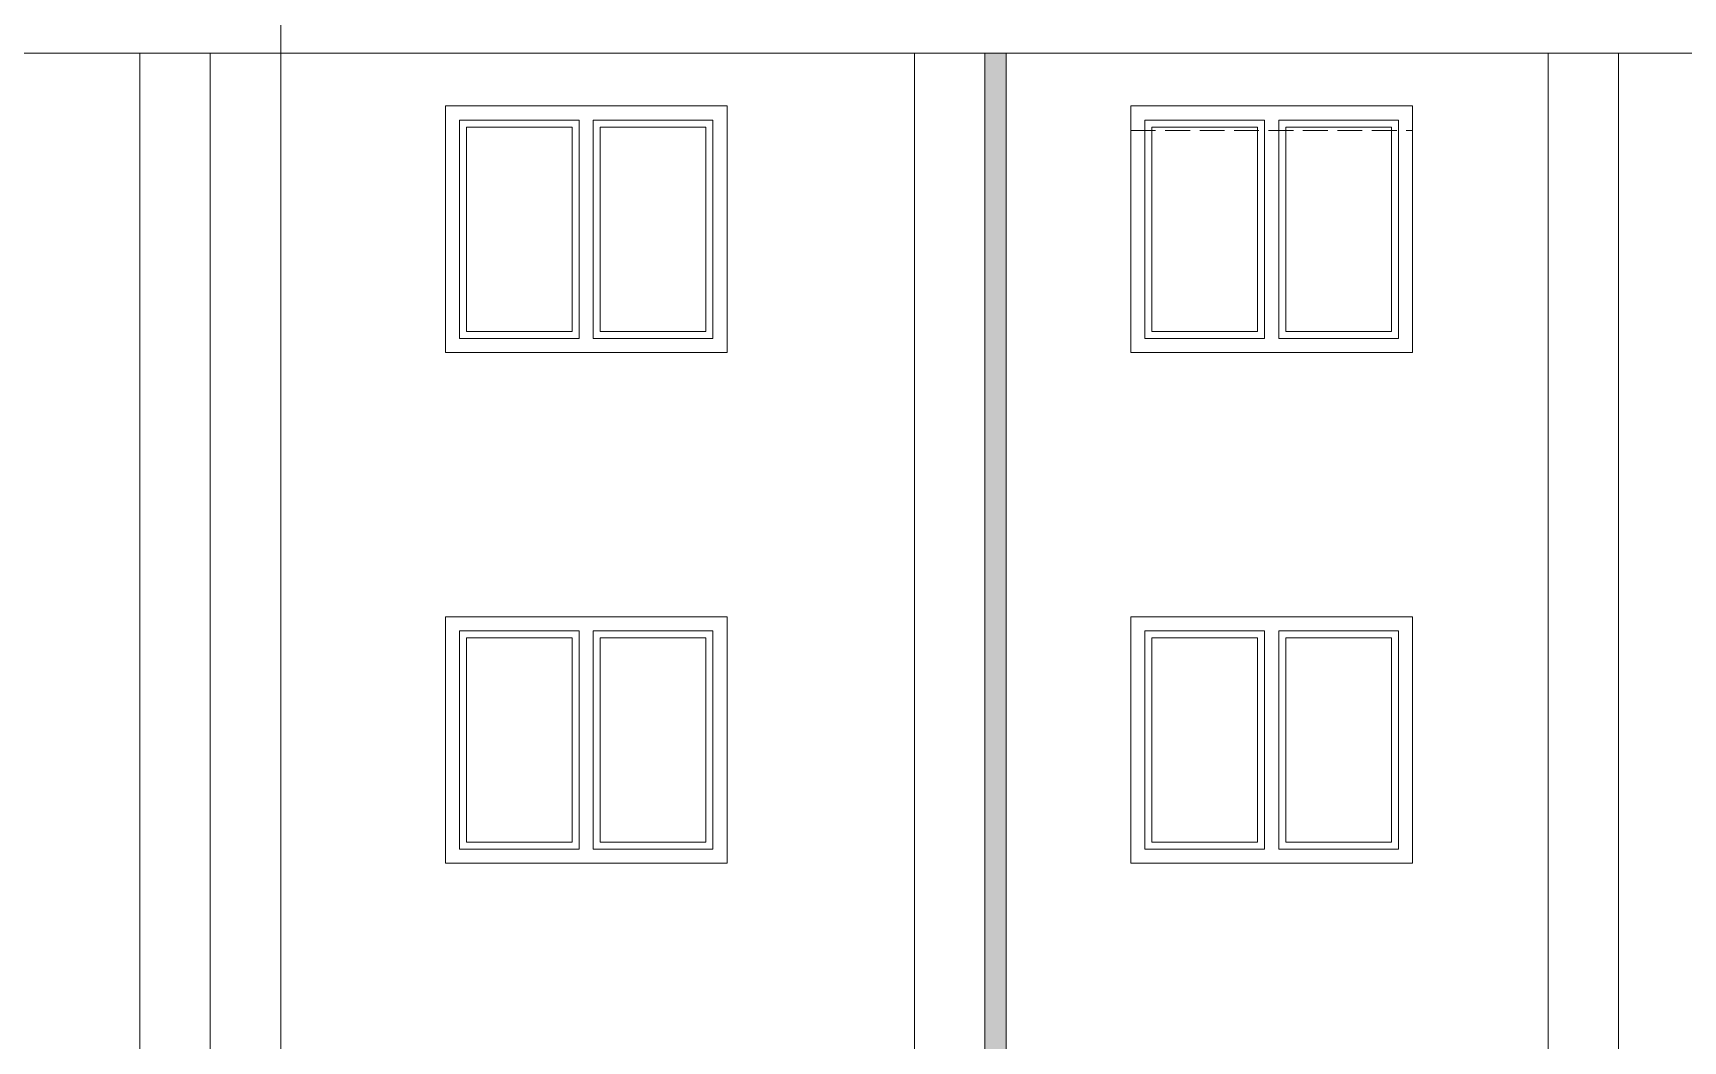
# Model space of a CAD drawing. Header units: feet. Extents: x 2791058 to 2855058, y -67651 to -18651.
# Drawn here: x 2821404 to 2830777, y -30085 to -24361 of the extents above; entities that cross this region are included whole.
import ezdxf

# ---------------------------------------------------------------- set-up
doc = ezdxf.new("R2010")
doc.units = ezdxf.units.FT
doc.header["$MEASUREMENT"] = 0
doc.linetypes.add('Hidden Line', pattern=[195.611112, 141.111112, -54.5])
doc.layers.add('Exterior walls', color=7, linetype='Continuous')
for name, color, linetype, lineweight in [('Exterior walls_Pen_No__1', 7, 'Continuous', 0), ('Lines_Pen_No__20', 1, 'Continuous', 0), ('Shell - Roof_Pen_No__21', 7, 'Continuous', 0)]:
    doc.layers.add(name, color=color, linetype=linetype, lineweight=lineweight)

# ---------------------------------------------------------------- blocks, each defined once
blk = doc.blocks.new('Wall_4', base_point=(2826871.2, -24475.7))
at = {"layer": 'Exterior walls', "linetype": 'Continuous', "lineweight": 0}
blk.add_hatch(color=255, dxfattribs=at).paths.add_polyline_path([(2826811.2, -24475.7), (2826811.2, -39726.5), (2826931.2, -39726.5), (2826931.2, -24475.7)])
at = {"layer": 'Exterior walls_Pen_No__1', "color": 7, "linetype": 'Continuous', "lineweight": 0, "flags": 128}
for points in [[(2826811.2, -24475.7), (2826811.2, -39726.5)], [(2826931.2, -24475.7), (2826811.2, -24475.7)], [(2826931.2, -39726.5), (2826931.2, -24475.7)]]:
    blk.add_lwpolyline(points, dxfattribs=at)

msp = doc.modelspace()

# ---------------------------------------------------------------- linework, layer by layer
at = {"layer": 'Lines_Pen_No__20', "color": 1, "linetype": 'Hidden Line', "lineweight": 0}
for p, q in [((2825346.442, -24775.72), (2823746.442, -24775.72)), ((2823746.442, -24915.72), (2823746.442, -24775.72)), ((2825346.442, -24915.72), (2825346.442, -24775.72)), ((2829240.003, -24775.72), (2827640.003, -24775.72)), ((2827640.003, -24915.72), (2827640.003, -24775.72)), ((2829240.003, -24915.72), (2829240.003, -24775.72)), ((2827640.003, -24915.72), (2829240.003, -24915.72)), ((2825346.442, -27675.72), (2823746.442, -27675.72)), ((2823746.442, -27815.72), (2823746.442, -27675.72)), ((2825346.442, -27815.72), (2825346.442, -27675.72)), ((2829240.003, -27675.72), (2827640.003, -27675.72)), ((2827640.003, -27815.72), (2827640.003, -27675.72)), ((2829240.003, -27815.72), (2829240.003, -27675.72))]:
    msp.add_line(p, q, dxfattribs=at)
at = {"layer": 'Lines_Pen_No__20', "color": 1, "linetype": 'Continuous', "lineweight": 0}
for p, q in [((2824466.442, -26055.72), (2824466.442, -24895.72)), ((2824506.442, -26095.72), (2824506.442, -24855.72)), ((2824586.442, -26095.72), (2824586.442, -24855.72)), ((2824626.442, -26055.72), (2824626.442, -24895.72)), ((2828360.003, -26055.72), (2828360.003, -24895.72)), ((2828400.003, -26095.72), (2828400.003, -24855.72)), ((2828480.003, -26095.72), (2828480.003, -24855.72)), ((2828520.003, -26055.72), (2828520.003, -24895.72)), ((2824466.442, -28955.72), (2824466.442, -27795.72)), ((2824506.442, -28995.72), (2824506.442, -27755.72)), ((2824586.442, -28995.72), (2824586.442, -27755.72)), ((2824626.442, -28955.72), (2824626.442, -27795.72)), ((2828360.003, -28955.72), (2828360.003, -27795.72)), ((2828400.003, -28995.72), (2828400.003, -27755.72)), ((2828480.003, -28995.72), (2828480.003, -27755.72)), ((2828520.003, -28955.72), (2828520.003, -27795.72))]:
    msp.add_line(p, q, dxfattribs=at)
for points in [[(2823746.442, -26175.72), (2825346.442, -26175.72), (2825346.442, -24775.72), (2823746.442, -24775.72)], [(2827640.003, -26175.72), (2829240.003, -26175.72), (2829240.003, -24775.72), (2827640.003, -24775.72)], [(2823746.442, -29075.72), (2825346.442, -29075.72), (2825346.442, -27675.72), (2823746.442, -27675.72)], [(2827640.003, -29075.72), (2829240.003, -29075.72), (2829240.003, -27675.72), (2827640.003, -27675.72)]]:
    msp.add_lwpolyline(points, close=True, dxfattribs=at)
for points in [[(2824506.442, -24855.72), (2823826.442, -24855.72), (2823826.442, -26095.72), (2824506.442, -26095.72)], [(2824466.442, -24895.72), (2823866.442, -24895.72), (2823866.442, -26055.72), (2824466.442, -26055.72)], [(2824586.442, -26095.72), (2825266.442, -26095.72), (2825266.442, -24855.72), (2824586.442, -24855.72)], [(2824626.442, -26055.72), (2825226.442, -26055.72), (2825226.442, -24895.72), (2824626.442, -24895.72)], [(2828400.003, -24855.72), (2827720.003, -24855.72), (2827720.003, -26095.72), (2828400.003, -26095.72)], [(2828360.003, -24895.72), (2827760.003, -24895.72), (2827760.003, -26055.72), (2828360.003, -26055.72)], [(2828480.003, -26095.72), (2829160.003, -26095.72), (2829160.003, -24855.72), (2828480.003, -24855.72)], [(2828520.003, -26055.72), (2829120.003, -26055.72), (2829120.003, -24895.72), (2828520.003, -24895.72)], [(2824506.442, -27755.72), (2823826.442, -27755.72), (2823826.442, -28995.72), (2824506.442, -28995.72)], [(2824466.442, -27795.72), (2823866.442, -27795.72), (2823866.442, -28955.72), (2824466.442, -28955.72)], [(2824586.442, -28995.72), (2825266.442, -28995.72), (2825266.442, -27755.72), (2824586.442, -27755.72)], [(2824626.442, -28955.72), (2825226.442, -28955.72), (2825226.442, -27795.72), (2824626.442, -27795.72)], [(2828400.003, -27755.72), (2827720.003, -27755.72), (2827720.003, -28995.72), (2828400.003, -28995.72)], [(2828360.003, -27795.72), (2827760.003, -27795.72), (2827760.003, -28955.72), (2828360.003, -28955.72)], [(2828480.003, -28995.72), (2829160.003, -28995.72), (2829160.003, -27755.72), (2828480.003, -27755.72)], [(2828520.003, -28955.72), (2829120.003, -28955.72), (2829120.003, -27795.72), (2828520.003, -27795.72)]]:
    msp.add_lwpolyline(points, dxfattribs=at)
at = {"layer": 'Shell - Roof_Pen_No__21', "color": 7, "linetype": 'Continuous', "lineweight": 0}
for p, q in [((2822811.233, -24475.72), (2822811.233, -23975.72)), ((2806411.233, -24475.72), (2822811.233, -24475.72)), ((2822011.233, -24475.72), (2822011.233, -38689.464)), ((2822411.233, -24475.72), (2822411.233, -38875.72)), ((2822411.233, -24475.72), (2822411.233, -38875.72)), ((2822811.233, -24475.72), (2838411.233, -24475.72)), ((2822811.233, -24475.72), (2822811.233, -39798.156)), ((2826411.233, -24475.72), (2826411.233, -38875.72)), ((2826811.233, -24475.72), (2826811.233, -38875.72)), ((2830011.233, -24475.72), (2830011.233, -37725.72)), ((2830411.233, -24475.72), (2830411.233, -37725.72)), ((2825346.442, -24775.72), (2823746.442, -24775.72)), ((2823746.442, -24775.72), (2823746.442, -26175.72)), ((2825346.442, -26175.72), (2825346.442, -24775.72)), ((2829240.003, -24775.72), (2827640.003, -24775.72)), ((2827640.003, -24775.72), (2827640.003, -26175.72)), ((2829240.003, -26175.72), (2829240.003, -24775.72)), ((2823746.442, -26175.72), (2825346.442, -26175.72)), ((2827640.003, -26175.72), (2829240.003, -26175.72)), ((2825346.442, -27675.72), (2823746.442, -27675.72)), ((2823746.442, -27675.72), (2823746.442, -29075.72)), ((2825346.442, -29075.72), (2825346.442, -27675.72)), ((2829240.003, -27675.72), (2827640.003, -27675.72)), ((2827640.003, -27675.72), (2827640.003, -29075.72)), ((2829240.003, -29075.72), (2829240.003, -27675.72)), ((2823746.442, -29075.72), (2825346.442, -29075.72)), ((2827640.003, -29075.72), (2829240.003, -29075.72))]:
    msp.add_line(p, q, dxfattribs=at)

# ---------------------------------------------------------------- block references
at = {"layer": 'Exterior walls', "color": 7, "lineweight": 0}
msp.add_blockref('Wall_4', (2826871.233, -24475.72), dxfattribs=at)

doc.saveas('drawing.dxf')
